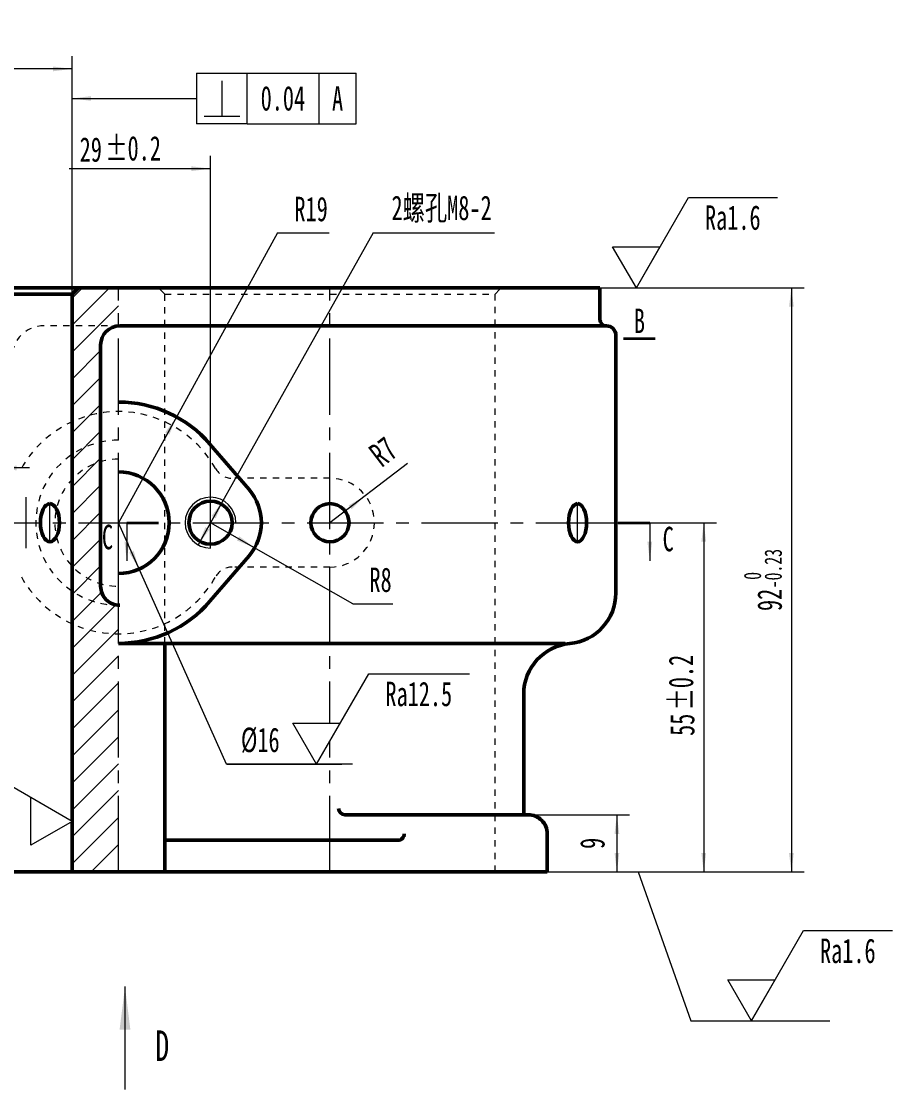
# Model space of a CAD drawing. Header units: millimetres. Extents: x -420 to 420, y -297 to 297.
# Drawn here: x -13.7 to 123.4, y 26.6 to 194.8 of the extents above; entities that cross this region are included whole.
import ezdxf

# ---------------------------------------------------------------- set-up
doc = ezdxf.new("R2010")
doc.units = ezdxf.units.MM
doc.set_wipeout_variables(frame=1)
doc.linetypes.add('点画线', pattern=[18, 12, -2, 2, -2])
doc.linetypes.add('虚线', pattern=[2, 1, -1])
doc.layers.get('0').update_dxf_attribs({"lineweight": 35})
for name, color, linetype, lineweight in [('EB0', 7, 'Continuous', 35), ('中心线层', 1, '点画线', 18), ('剖面线层', 7, 'Continuous', 18), ('尺寸线层', 7, 'Continuous', 18), ('细实线层', 7, 'Continuous', 18), ('虚线层', 6, '虚线', 18)]:
    doc.layers.add(name, color=color, linetype=linetype, lineweight=lineweight)
doc.styles.add('标准', font='', dxfattribs={"width": 0.667})
doc.styles.get('标准').set_extended_font_data('宋体')
doc.dimstyles.new('复件标准', dxfattribs={"dimtxt": 3.853125, "dimasz": 3, "dimexe": 2, "dimexo": 0, "dimgap": 1.297723958333334, "dimtad": 1, "dimdec": 3, "dimdsep": 46, "dimtxsty": '标准', "dimblk": '_CAXARROW', "dimcen": 0, "dimdle": 5, "dimse2": 1, "dimsd2": 1, "dimazin": 2, "dimtfac": 0.7071067811865475, "dimtdec": 3, "dimtofl": 0, "dimtmove": 0, "dimatfit": 3, "dimfxl": 0, "dimfrac": 2, "dimtolj": 1, "dimtzin": 0, "dimlwd": 18, "dimarcsym": 0})
doc.dimstyles.new('标准', dxfattribs={"dimtxt": 3.853125, "dimasz": 3, "dimexe": 2, "dimexo": 0, "dimgap": 1.672723958333334, "dimtad": 1, "dimdec": 3, "dimdsep": 46, "dimtxsty": '标准', "dimblk": '_CAXARROW', "dimcen": 0, "dimdle": 5, "dimclrd": 256, "dimclre": 256, "dimclrt": 256, "dimazin": 2, "dimtfac": 0.7071067811865475, "dimtdec": 3, "dimtofl": 0, "dimtmove": 0, "dimatfit": 3, "dimfxl": 0, "dimfrac": 2, "dimtolj": 1, "dimtzin": 0, "dimlwd": 18, "dimarcsym": 0})

# ---------------------------------------------------------------- blocks, each defined once
blk = doc.blocks.new('*X8')
at = {"layer": '尺寸线层', "linetype": 'Continuous', "lineweight": 18, "transparency": 16777216}
for points in [[(-33.43631502099186, 124.5028872782784), (-36.43631502099186, 124.1278872782784), (-36.43631502099186, 124.8778872782784)], [(-17.43631502099174, 124.5028872782784), (-14.43631502099174, 124.1278872782784), (-14.43631502099174, 124.8778872782784)]]:
    blk.add_hatch(color=256, dxfattribs=at).paths.add_polyline_path(points, flags=0)
for p, q in [((-33.43631502099186, 128.8862187870688), (-33.43631502099186, 122.5028872782784)), ((-17.43631502099174, 128.8862187870689), (-17.43631502099174, 122.5028872782784)), ((-12.43631502099174, 124.5028872782784), (-41.79948502099182, 124.5028872782784))]:
    blk.add_line(p, q, dxfattribs=at)
at = {"layer": '尺寸线层', "linetype": 'Continuous', "lineweight": 18, "transparency": 16777216, "insert": (-40.06785080224185, 128.2428872782784), "char_height": 3.853125, "width": 4.564552385624999, "attachment_point": 5, "line_spacing_factor": 1.150569886022796, "style": '标准'}
blk.add_mtext('\\T1.001;16', dxfattribs=at)
blk = doc.blocks.new('_CAXARROW')
blk.add_hatch(color=256).paths.add_polyline_path([(0, 0), (-1, 0.125), (-1, -0.125)], flags=0)
blk = doc.blocks.new('*X11')
at = {"layer": 'EB0', "color": 0, "linetype": 'Continuous', "lineweight": 18, "char_height": 3.853125, "attachment_point": 1, "line_spacing_factor": 1.150569886022796, "style": '标准'}
for s, insert, width in [('\\T1.001;%%P0.2', (-0.4951878734958781, 176.7826560981777), 18.28676548), ('\\T1.001;29', (-4.539508189745878, 176.5899998481777), 24.7839798625)]:
    blk.add_mtext(s, dxfattribs=dict(at, insert=insert, width=width))
blk = doc.blocks.new('*X10')
at = {"layer": 'EB0', "linetype": 'Continuous', "lineweight": 18, "transparency": 16777216}
blk.add_hatch(color=0, dxfattribs=at).paths.add_polyline_path([(16.06368497900411, 171.6401011665371), (13.06368497900411, 171.2651011665371), (13.06368497900411, 172.0151011665371)], flags=0)
at = {"layer": 'EB0', "color": 0, "linetype": 'Continuous', "lineweight": 18, "transparency": 16777216}
for p, q in [((16.06368497900411, 119.8862187870686), (16.06368497900411, 173.6401011665371)), ((16.06368497900411, 171.6401011665371), (-6.180850020995877, 171.6401011665371))]:
    blk.add_line(p, q, dxfattribs=at)
blk.add_blockref('*X11', (0, 0), dxfattribs=at)
blk = doc.blocks.new('*X12')
at = {"layer": '尺寸线层', "linetype": 'Continuous', "lineweight": 18}
blk.add_hatch(color=256, dxfattribs=at).paths.add_polyline_path([(8.881784197001252e-16, 0), (3, 0.375), (3, -0.375)], flags=0)
for p, q in [((19.58821319515266, 4), (27.58821319515266, 4)), ((19.58821319515266, 4), (19.58821319515266, -4)), ((27.58821319515266, -4), (27.58821319515266, 4)), ((27.58821319515266, 4), (44.74611319515264, 4)), ((38.91453319515266, -4), (38.91453319515266, 4)), ((44.74611319515264, -4), (44.74611319515264, 4)), ((23.58821319515266, 2.800000000000011), (23.58821319515266, -2.800000000000011)), ((8.881784197001252e-16, 0), (13.06852172149314, 0)), ((13.06852172149314, 0), (19.58821319515266, 0)), ((20.78821319515265, -2.800000000000011), (26.38821319515267, -2.800000000000011)), ((27.58821319515266, -4), (19.58821319515266, -4)), ((27.58821319515266, -4), (44.74611319515264, -4))]:
    blk.add_line(p, q, dxfattribs=at)
at = {"layer": '尺寸线层', "linetype": 'Continuous', "lineweight": 18, "char_height": 3.853125, "attachment_point": 5, "line_spacing_factor": 1.150569886022796, "style": '标准'}
for s, insert, width in [('\\T1.001;0.04', (33.18712233577767, 0), 10.523948094375), ('\\T1.001;A', (41.79462827327768, 0), 2.591451328124997)]:
    blk.add_mtext(s, dxfattribs=dict(at, insert=insert, width=width))
blk = doc.blocks.new('*X13')
at = {"layer": '尺寸线层', "linetype": 'Continuous', "lineweight": 18, "transparency": 16777216}
blk.add_hatch(color=256, dxfattribs=at).paths.add_polyline_path([(10.69602926224741, 132.5475599063277), (9.582922423826005, 129.7365781976965), (8.9252379059605, 130.097065472035)], flags=0)
for q in [(1.563684979004165, 115.8862187870685), (34.74061328028904, 161.5229043064494)]:
    blk.add_line((26.577873280289, 161.5229043064494), q, dxfattribs=at)
at = {"layer": '尺寸线层', "linetype": 'Continuous', "lineweight": 18, "transparency": 16777216, "insert": (31.89329749903899, 165.2629043064494), "char_height": 3.853125, "width": 7.737002818124999, "attachment_point": 5, "line_spacing_factor": 1.150569886022796, "style": '标准'}
blk.add_mtext('\\T1.001;R19', dxfattribs=at)
blk = doc.blocks.new('*X14')
at = {"layer": '尺寸线层', "linetype": 'Continuous', "lineweight": 18, "transparency": 16777216}
for points in [[(18.01931300034863, 119.3755624276595), (16.87971795064561, 116.5752145702153), (16.22546601803481, 116.9418948242175)], [(14.10805695765953, 112.3968751464777), (15.90190393997335, 114.8305427499198), (15.24765200736255, 115.1972230039219)]]:
    blk.add_hatch(color=256, dxfattribs=at).paths.add_polyline_path(points, flags=0)
for q in [(14.10805695765953, 112.3968751464777), (60.78531729368098, 161.5229043064495)]:
    blk.add_line((41.64109729368096, 161.5229043064495), q, dxfattribs=at)
at = {"layer": '尺寸线层', "linetype": 'Continuous', "lineweight": 18, "transparency": 16777216, "insert": (52.43298354368097, 165.2629043064495), "char_height": 3.853125, "width": 24.067686579375, "attachment_point": 5, "line_spacing_factor": 1.150569886022796, "style": '标准'}
blk.add_mtext('\\T1.001;2螺孔M8-2', dxfattribs=at)
blk = doc.blocks.new('*X15')
at = {"layer": '尺寸线层', "linetype": 'Continuous', "lineweight": 18, "transparency": 16777216}
blk.add_hatch(color=256, dxfattribs=at).paths.add_polyline_path([(23.01380062865678, 111.9244145949797), (20.22179768853289, 113.0843044959356), (20.59321683154121, 113.7358778380905)], flags=0)
for q in [(16.06368497900422, 115.8862187870686), (44.76644186130136, 103.133641595574)]:
    blk.add_line((38.43528186130135, 103.133641595574), q, dxfattribs=at)
at = {"layer": '尺寸线层', "linetype": 'Continuous', "lineweight": 18, "transparency": 16777216, "insert": (42.82777709567639, 106.8736415955739), "char_height": 3.853125, "width": 4.971474495000006, "attachment_point": 5, "line_spacing_factor": 1.150569886022796, "style": '标准'}
blk.add_mtext('\\T1.001;R8', dxfattribs=at)
blk = doc.blocks.new('*X16')
at = {"layer": '尺寸线层', "linetype": 'Continuous', "lineweight": 18, "transparency": 16777216}
for points in [[(80.02672195685932, 69.88621878706886), (80.40172195685938, 66.88621878706886), (79.65172195685938, 66.88621878706886)], [(80.02672195685938, 60.88621878706869), (80.40172195685938, 63.88621878706869), (79.65172195685938, 63.88621878706869)]]:
    blk.add_hatch(color=256, dxfattribs=at).paths.add_polyline_path(points, flags=0)
for p, q in [((66.06368497890247, 69.8862187870688), (82.02672195685932, 69.88621878706886)), ((80.02672195685932, 69.88621878706886), (80.02672195685938, 60.88621878706869)), ((69.06368497900428, 60.88621878706863), (82.02672195685938, 60.88621878706869))]:
    blk.add_line(p, q, dxfattribs=at)
at = {"layer": '尺寸线层', "linetype": 'Continuous', "lineweight": 18, "transparency": 16777216, "insert": (76.18677617560937, 65.38621378706875), "char_height": 3.853125, "width": 2.205946171874992, "attachment_point": 5, "rotation": 90.00000000000016, "line_spacing_factor": 1.150569886022796, "style": '标准'}
blk.add_mtext('\\T1.001;9', dxfattribs=at)
blk = doc.blocks.new('*X18')
at = {"layer": '尺寸线层', "linetype": 'Continuous', "lineweight": 18, "char_height": 3.853125, "attachment_point": 1, "rotation": 90, "line_spacing_factor": 1.150569886022796, "style": '标准'}
for s, insert, width in [('\\T1.001;%%P0.2', (88.17747980419213, 86.32734593456864), 18.28676548), ('\\T1.001;55', (88.37013605419212, 82.31158155581863), 24.7268679875)]:
    blk.add_mtext(s, dxfattribs=dict(at, insert=insert, width=width))
blk = doc.blocks.new('*X17')
at = {"layer": '尺寸线层', "linetype": 'Continuous', "lineweight": 18, "transparency": 16777216}
for points in [[(93.69503473583268, 115.8862187870686), (94.07003473583268, 112.8862187870686), (93.32003473583268, 112.8862187870686)], [(93.69503473583268, 60.88621878706863), (94.07003473583268, 63.88621878706863), (93.32003473583268, 63.88621878706863)]]:
    blk.add_hatch(color=256, dxfattribs=at).paths.add_polyline_path(points, flags=0)
for p, q in [((75.24812795387237, 115.8862187870686), (95.69503473583268, 115.8862187870686)), ((93.69503473583268, 115.8862187870686), (93.69503473583268, 60.88621878706863)), ((69.06368497900428, 60.88621878706863), (95.69503473583268, 60.88621878706863))]:
    blk.add_line(p, q, dxfattribs=at)
blk.add_blockref('*X18', (0, 0), dxfattribs=at)
blk = doc.blocks.new('*X20')
at = {"layer": '尺寸线层', "linetype": 'Continuous', "lineweight": 18, "char_height": 3.853125, "attachment_point": 1, "rotation": 90, "line_spacing_factor": 1.150569886022796, "style": '标准'}
for s, insert, width in [('\\T1.001;{\\H0.707107x;-0.23}', (103.2586648264668, 105.5611421008878), 12.93328446748848), ('\\T1.001;{\\H0.707107x;0}', (100.0062150420918, 106.8951132131544), 12.93328446748848), ('\\T1.001;92', (102.1301114858418, 101.9786161839465), 19.94450572498848)]:
    blk.add_mtext(s, dxfattribs=dict(at, insert=insert, width=width))
blk = doc.blocks.new('*X19')
at = {"layer": '尺寸线层', "linetype": 'Continuous', "lineweight": 18, "transparency": 16777216}
for points in [[(107.4916744475563, 152.8862187870686), (107.8666744475563, 149.8862187870686), (107.1166744475563, 149.8862187870686)], [(107.4916744475563, 60.88621878706863), (107.8666744475563, 63.88621878706863), (107.1166744475563, 63.88621878706863)]]:
    blk.add_hatch(color=256, dxfattribs=at).paths.add_polyline_path(points, flags=0)
for p, q in [((77.36368497900355, 152.8862187870686), (109.4916744475563, 152.8862187870686)), ((107.4916744475563, 152.8862187870686), (107.4916744475563, 60.88621878706863)), ((69.06368497900428, 60.88621878706863), (109.4916744475563, 60.88621878706863))]:
    blk.add_line(p, q, dxfattribs=at)
blk.add_blockref('*X20', (0, 0), dxfattribs=at)
blk = doc.blocks.new('*X63')
at = {"layer": '尺寸线层', "linetype": 'Continuous', "lineweight": 18}
for points in [[(-82.32175353765251, -6.000000000000014), (-81.94675353765251, -3.000000000000014), (-82.69675353765251, -3.000000000000014)], [(0, -6.000000000000014), (0.375, -3.000000000000014), (-0.375, -3.000000000000014)]]:
    blk.add_hatch(color=0, dxfattribs=at).paths.add_polyline_path(points, flags=0)
at = {"layer": '尺寸线层', "color": 0, "linetype": 'Continuous', "lineweight": 35}
for p, q in [((-82.32175353765251, -1.4210854715202e-14), (-77.32175353765251, -1.4210854715202e-14)), ((-5, -1.4210854715202e-14), (0, -1.4210854715202e-14))]:
    blk.add_line(p, q, dxfattribs=at)
at = {"layer": '尺寸线层', "color": 0, "linetype": 'Continuous', "lineweight": 18}
for p, q in [((-82.32175353765251, -1.4210854715202e-14), (-82.32175353765251, -6.000000000000014)), ((0, -1.4210854715202e-14), (0, -6.000000000000014))]:
    blk.add_line(p, q, dxfattribs=at)
at = {"layer": '尺寸线层', "color": 0, "linetype": 'Continuous', "lineweight": 18, "char_height": 3.853125, "attachment_point": 7, "line_spacing_factor": 1.150569886022796, "style": '标准'}
for insert, width in [((-86.2358055147334, -4.243440170959801), 2.377281796875003), ((2.019114838461909, -4.561182306949902), 2.377281796875001)]:
    blk.add_mtext('\\T1.001;C', dxfattribs=dict(at, insert=insert, width=width))
blk = doc.blocks.new('*X64')
at = {"layer": '尺寸线层', "linetype": 'Continuous', "lineweight": 35}
for p, q in [((-2.494323435578508, -1.205152455108248), (2.505676564421492, -1.205152455108248)), ((161.0992192666867, -1.205152455108248), (166.0992192666867, -1.205152455108248))]:
    blk.add_line(p, q, dxfattribs=at)
at = {"layer": '尺寸线层', "linetype": 'Continuous', "lineweight": 18, "char_height": 3.853125, "attachment_point": 7, "line_spacing_factor": 1.150569886022796, "style": '标准'}
for insert, width in [((-0.6974728206683135, -0.4202559401641111), 2.462949609375), ((162.7598849026901, -0.3601166441608257), 2.462949609374988)]:
    blk.add_mtext('\\T1.001;B', dxfattribs=dict(at, insert=insert, width=width))
blk = doc.blocks.new('*X65')
at = {"layer": '尺寸线层', "linetype": 'Continuous', "lineweight": 18}
for p, q in [((-1.4210854715202e-14, 0), (8.210382708091814, 14.2208)), ((8.210382708091814, 14.2208), (22.23144270809182, 14.2208)), ((-1.4210854715202e-14, 0), (-3.731992140041754, 6.463999999999999)), ((-3.731992140041754, 6.463999999999999), (3.731992140041726, 6.463999999999999)), ((-5.726696346481148, 0), (3.999999999999986, 0))]:
    blk.add_line(p, q, dxfattribs=at)
at = {"layer": '尺寸线层', "linetype": 'Continuous', "lineweight": 18, "insert": (14.3062089180918, 11.02080000000001), "char_height": 3.853125, "width": 16.46192685, "attachment_point": 5, "line_spacing_factor": 1.150569886022796, "style": '标准'}
blk.add_mtext('\\T1.001; Ra1.6 ', dxfattribs=at)
blk = doc.blocks.new('*X66')
at = {"layer": '尺寸线层', "linetype": 'Continuous', "lineweight": 18}
for p, q in [((0, 0), (8.210382708091828, 14.2208)), ((8.210382708091828, 14.2208), (22.23144270809182, 14.2208)), ((0, 0), (-3.73199214004174, 6.463999999999999)), ((-3.73199214004174, 6.463999999999999), (3.73199214004174, 6.463999999999999))]:
    blk.add_line(p, q, dxfattribs=at)
at = {"layer": '尺寸线层', "linetype": 'Continuous', "lineweight": 18, "insert": (14.30620891809183, 11.0208), "char_height": 3.853125, "width": 16.46192685, "attachment_point": 5, "line_spacing_factor": 1.150569886022796, "style": '标准'}
blk.add_mtext('\\T1.001; Ra1.6 ', dxfattribs=at)
blk = doc.blocks.new('*X67')
at = {"layer": '尺寸线层', "linetype": 'Continuous', "lineweight": 18, "transparency": 16777216}
blk.add_hatch(color=256, dxfattribs=at).paths.add_polyline_path([(4.831150631737219, 108.5839131095303), (3.26355543332767, 111.1691152861353), (3.948146590596891, 111.475440191079)], flags=0)
for q in [(1.563684979004051, 115.8862187870686), (26.73894333985697, 77.8657397311479)]:
    blk.add_line((18.57620333985697, 77.8657397311479), q, dxfattribs=at)
at = {"layer": '尺寸线层', "linetype": 'Continuous', "lineweight": 18, "transparency": 16777216, "insert": (23.89162755860697, 81.60573973114789), "char_height": 3.853125, "width": 7.758419771250001, "attachment_point": 5, "line_spacing_factor": 1.150569886022796, "style": '标准'}
blk.add_mtext('\\T1.001;%%C16', dxfattribs=at)
blk = doc.blocks.new('*X68')
at = {"layer": '尺寸线层', "linetype": 'Continuous', "lineweight": 18}
for p, q in [((0, 0), (8.210382708091835, 14.2208)), ((8.210382708091835, 14.2208), (24.06302270809183, 14.2208)), ((0, 0), (-3.73199214004174, 6.463999999999999)), ((-3.73199214004174, 6.463999999999999), (3.73199214004174, 6.463999999999999)), ((-6.010444551626122, -4.263256414560601e-14), (4, 2.842170943040401e-14))]:
    blk.add_line(p, q, dxfattribs=at)
at = {"layer": '尺寸线层', "linetype": 'Continuous', "lineweight": 18, "insert": (15.22199891809183, 11.02080000000001), "char_height": 3.853125, "width": 19.20603822, "attachment_point": 5, "line_spacing_factor": 1.150569886022796, "style": '标准'}
blk.add_mtext('\\T1.001; Ra12.5 ', dxfattribs=at)
blk = doc.blocks.new('*X78')
at = {"layer": '尺寸线层', "linetype": 'Continuous', "lineweight": 18}
for p, q in [((-14.22080000000003, 8.210382708091814), (-14.22080000000006, 22.23144270809181)), ((0, 0), (-14.22080000000003, 8.210382708091814)), ((-6.463999999999996, -3.73199214004174), (-6.464000000000012, 3.73199214004174)), ((0, 0), (-6.463999999999996, -3.73199214004174))]:
    blk.add_line(p, q, dxfattribs=at)
at = {"layer": '尺寸线层', "linetype": 'Continuous', "lineweight": 18, "insert": (-11.93550379000002, 15.22091270809182), "char_height": 3.853125, "width": 16.46192685000001, "attachment_point": 5, "rotation": 90.00000000000013, "line_spacing_factor": 1.150569886022796, "style": '标准'}
blk.add_mtext('\\T1.001; Ra0.4 ', dxfattribs=at)
blk = doc.blocks.new('*X80')
at = {"layer": '尺寸线层', "linetype": 'Continuous', "lineweight": 18, "char_height": 3.853125, "attachment_point": 1, "line_spacing_factor": 1.150569886022796, "style": '标准'}
for s, insert, width in [('\\T1.001;{\\H0.707107x;+0.03}', (-30.28699218222971, 194.8417459395161), 12.93328446748848), ('\\T1.001;2-%%C52', (-39.35947305661768, 192.7178494957661), 30.86383932998848), ('\\T1.001;{\\H0.707107x;0}', (-28.98330922490974, 191.5892961551411), 12.93328446748848)]:
    blk.add_mtext(s, dxfattribs=dict(at, insert=insert, width=width))
blk = doc.blocks.new('*X79')
at = {"layer": '尺寸线层', "linetype": 'Continuous', "lineweight": 18, "transparency": 16777216}
for points in [[(-57.73631502099556, 187.3562865340515), (-54.73631502099556, 186.9812865340515), (-54.73631502099556, 187.7312865340515)], [(-5.736315020995559, 187.3562865340515), (-8.736315020995558, 186.9812865340515), (-8.736315020995558, 187.7312865340515)]]:
    blk.add_hatch(color=256, dxfattribs=at).paths.add_polyline_path(points, flags=0)
for p, q in [((-57.73631502099556, 151.8862187870686), (-57.73631502099556, 189.3562865340515)), ((-5.736315020995562, 151.8862187870686), (-5.736315020995559, 189.3562865340515)), ((-5.736315020995559, 187.3562865340515), (-57.73631502099556, 187.3562865340515))]:
    blk.add_line(p, q, dxfattribs=at)
blk.add_blockref('*X80', (0, 0), dxfattribs=at)
blk = doc.blocks.new('*X99')
at = {"layer": '尺寸线层', "linetype": 'Continuous', "lineweight": 18, "transparency": 16777216}
blk.add_hatch(color=256, dxfattribs=at).paths.add_polyline_path([(40.42104915910524, 120.1424734046559), (38.26733529357566, 118.0206483446131), (37.81130801311988, 118.6160802210525)], flags=0)
blk.add_line((47.06063856145548, 125.2275788857446), (34.86368497900446, 115.8862187870686), dxfattribs=at)
at = {"layer": '尺寸线层', "linetype": 'Continuous', "lineweight": 18, "transparency": 16777216, "insert": (43.22538960229258, 127.0831319144726), "char_height": 3.853125, "width": 9.275042239879138, "attachment_point": 5, "rotation": 37.44765504486982, "line_spacing_factor": 1.150569886022796, "style": '标准'}
blk.add_mtext('\\T1.001;R7', dxfattribs=at)

msp = doc.modelspace()

# ---------------------------------------------------------------- hatches: boundary and pattern name
at = {"layer": 'EB0', "linetype": 'Continuous', "lineweight": 18}
msp.add_hatch(color=255, dxfattribs=at).paths.add_polyline_path([(2.595218590215779, 42.81936970808175), (3.439518873292457, 36.06496744346856), (1.750918307139159, 36.06496744346856)], flags=0)
at = {"layer": '剖面线层', "linetype": 'Continuous', "lineweight": 18}
h = msp.add_hatch(dxfattribs=at)
h.set_pattern_fill('无图案', color=256, scale=3, angle=45, style=0, pattern_type=0)
h.set_pattern_definition([(45, (0, 0), (-2.121320343559642, 2.121320343559643), [])])
edge = h.paths.add_edge_path(flags=0)
edge.add_line((1.563684979004108, 146.8862187870686), (-5.736315020995562, 146.8862187870686))
edge.add_line((1.563684979004108, 152.8862187870686), (1.563684979004108, 146.8862187870686))
edge.add_line((-4.736315020995562, 152.8862187870686), (1.563684979004108, 152.8862187870686))
edge.add_line((-5.736315020995562, 151.8862187870686), (-4.736315020995562, 152.8862187870686))
edge.add_line((-5.736315020995562, 146.8862187870686), (-5.736315020995562, 151.8862187870686))
edge.add_arc((1.563684979003912, 115.8862187870692), 17.49999999999939, 99.20689622134385, 114.6543350745397)
edge.add_line((-1.236315020995562, 143.886218787265), (-1.236315020995562, 133.160766538023))
edge.add_arc((1.763684978808107, 143.8862187872649), 2.999999999803651, 93.8225537257721, 180.0000000000005)
edge.add_line((1.563684979004108, 146.8862187870686), (1.563684979004165, 146.8795446965004))
edge.add_line((-5.736315020995562, 146.8862187870686), (1.563684979004108, 146.8862187870686))
edge.add_line((-5.736315020995562, 131.7909350687256), (-5.736315020995562, 146.8862187870686))
edge.add_arc((1.563684979004336, 115.8862187870681), 13.00000000000058, 102.4380928150555, 124.1622595166226)
edge.add_line((-1.236315020995562, 133.160766538023), (-1.236315020995562, 128.5810996451154))
edge.add_arc((1.563684979003912, 115.8862187870692), 17.49999999999939, 99.20689622134385, 114.6543350745397)
edge.add_line((-5.736315020995562, 126.6430770644657), (-5.736315020995562, 131.7909350687256))
edge.add_line((-5.736315020995562, 122.7206902370057), (-5.736315020995562, 126.6430770644657))
edge.add_arc((1.563684979004113, 115.8862187870686), 10.00000000000002, 106.2602047083102, 136.8863940540986)
edge.add_line((-1.236315020995562, 128.5810996451154), (-1.236315020995562, 125.4862187870688))
edge.add_arc((1.563684979004336, 115.8862187870681), 13.00000000000058, 102.4380928150555, 124.1622595166226)
edge = h.paths.add_edge_path(flags=0)
edge.add_line((-1.236315020995562, 115.8862187870686), (-5.736315020995562, 115.8862187870686))
edge.add_line((-1.236315020995562, 125.4862187870688), (-1.236315020995562, 115.8862187870686))
edge.add_arc((1.563684979004113, 115.8862187870686), 10.00000000000002, 106.2602047083102, 136.8863940540986)
edge.add_line((-5.736315020995562, 115.8862187870686), (-5.736315020995562, 122.7206902370057))
edge.add_arc((1.563684979004102, 115.8862187870686), 10.00000000000001, 223.1136059459014, 253.7397952916897)
edge.add_line((-1.236315020995562, 115.8862187870686), (-1.236315020995562, 106.2862187870685))
edge.add_line((-5.736315020995562, 115.8862187870686), (-1.236315020995562, 115.8862187870686))
edge.add_line((-5.736315020995562, 109.0517473371315), (-5.736315020995562, 115.8862187870686))
edge.add_arc((1.563684979004111, 115.8862187870686), 12.99999999999998, 235.8377404833792, 269.9999999999999)
edge.add_line((1.563684979004108, 102.8928928776493), (1.563684979004108, 102.8862187870686))
edge.add_arc((1.763684978999994, 105.8862187870642), 2.999999999995556, 180, 266.1774462707981)
edge.add_line((-1.236315020995562, 106.2862187870685), (-1.236315020995562, 105.8862187870642))
edge.add_arc((1.563684979004102, 115.8862187870686), 10.00000000000001, 223.1136059459014, 253.7397952916897)
edge.add_line((-5.736315020995562, 105.1293605096716), (-5.736315020995562, 109.0517473371315))
edge.add_arc((1.563684979003969, 115.8862187870682), 17.49999999999958, 245.3456649254595, 270.0000000000003)
edge.add_line((1.563684979004108, 102.8862187870686), (1.563684979004108, 98.38621878706863))
edge.add_arc((1.563684979004111, 115.8862187870686), 12.99999999999998, 235.8377404833792, 269.9999999999999)
edge.add_line((-5.736315020995562, 99.98150250541164), (-5.736315020995562, 105.1293605096716))
edge.add_line((1.563684979004165, 60.88621878706863), (-5.736315020995562, 60.88621878706863))
edge.add_line((1.563684979004108, 96.88621878706863), (1.563684979004165, 60.88621878706863))
edge.add_line((1.563684979004108, 98.38621878706863), (1.563684979004108, 96.88621878706863))
edge.add_arc((1.563684979003969, 115.8862187870682), 17.49999999999958, 245.3456649254595, 270.0000000000003)
edge.add_line((-5.736315020995562, 60.88621878706863), (-5.736315020995562, 99.98150250541164))

# ---------------------------------------------------------------- linework, layer by layer
at = {"layer": 'EB0', "linetype": 'Continuous', "lineweight": 50}
for p, q in [((-74.23631502099545, 152.8862187870686), (77.36368497900355, 152.8862187870686)), ((-57.73631502099556, 151.8862187870686), (-5.736315020995562, 151.8862187870686)), ((-5.736315020995562, 151.8862187870686), (-4.736315020995505, 152.8862187870686)), ((-5.736315020995562, 60.88621878706869), (-5.736315020995562, 151.8862187870686)), ((77.36368497900355, 152.8862187870688), (77.36368497900355, 147.8862187869495)), ((78.36368497880022, 146.8862187870686), (1.763684978889444, 146.8862187870686)), ((1.763684978808101, 146.8862187870686), (77.36368497900355, 146.8862187870686)), ((79.86368497900366, 104.8157506296236), (79.86368497900361, 145.3862187870664)), ((-1.236315020995562, 105.8862187870661), (-1.236315020995562, 143.886218787265)), ((15.97747808245248, 128.2653370259007), (22.13265049624556, 121.0984790981558)), ((15.97747808245248, 103.5071005482365), (22.13265049624556, 110.6739584759814)), ((1.563684979004165, 96.88621878706863), (71.86368497900366, 96.88621878706863)), ((8.863684979004404, 60.88621878706857), (8.863684979004404, 96.8509844562991)), ((65.36368497900378, 69.88621878706874), (65.36368497900378, 88.88621538868784)), ((66.06368497890247, 69.8862187870688), (37.21211703935501, 69.88621878706874)), ((8.863684979004404, 65.88621878706863), (45.56045853150715, 65.88621878706863)), ((69.06368497900428, 60.8862187870688), (69.06368497900422, 66.88621878692481)), ((-65.93631502099589, 60.88621878706863), (69.06368497900428, 60.88621878706863))]:
    msp.add_line(p, q, dxfattribs=at)
at = {"layer": 'EB0', "color": 7, "linetype": 'Continuous', "lineweight": 18}
msp.add_line((83.36653199420897, 60.88621878706863), (91.64275361923451, 37.41867458444368), dxfattribs=at)
at = {"layer": 'EB0', "linetype": 'Continuous', "lineweight": 50}
for centre, radius in [((16.06368497900411, 115.8862187870686), 3.4), ((34.86368497900446, 115.8862187870686), 3)]:
    msp.add_circle(centre, radius, dxfattribs=at)
for centre, radius, start, end in [((1.763684978808101, 143.886218787265), 2.999999999803663, 89.99999999844661, 179.9999999968935), ((78.36368497880022, 147.8862187868653), 0.9999999997966711, 179.9999999999984, 270.0000000048234), ((78.36368497900139, 145.3862187870664), 1.500000000002231, 0, 90), ((1.563684979004165, 115.8862187870685), 19.00000000000007, 40.65724720006591, 90), ((1.563684979004051, 115.8862187870686), 8, 270, 90), ((16.06368497900422, 115.8862187870686), 7.999999999999948, 319.3427553874055, 40.65724738575224), ((1.763684979000004, 105.8862187870642), 2.999999999995566, 180.0000000000003, 270.0000000000358), ((71.86368497900366, 104.8157506296236), 7.999999999999994, 275.3793780524138, 359.9999999999968), ((1.563684979004165, 115.8862187870685), 18.99999999999987, 270, 319.3427544123222), ((73.36369032235172, 88.88621344372046), 8.000005343348159, 95.3794147644079, 179.9999851909439), ((37.21211703931573, 70.88621878716356), 1.000000000094815, 180, 269.9999999977491), ((66.06368497890253, 66.88621878696699), 3.00000000010175, 0, 90.00000000080445), ((45.56045853150533, 66.8862187870642), 0.9999999999956088, 270.0000000001042, 2.092550536037665e-10)]:
    msp.add_arc(centre, radius, start, end, dxfattribs=at)
at = {"layer": 'EB0', "linetype": 'Continuous', "lineweight": 18}
msp.add_arc((16.06368497900405, 115.8862187870686), 4.000000000000028, 0, 270, dxfattribs=at)
at = {"layer": 'EB0', "linetype": 'Continuous', "lineweight": 50}
for centre, major_axis, ratio in [((-9.219655897265511, 115.8862187870685), (1.836970198721041e-16, 3.000000000000018), 0.4999990835560879), ((73.83482677463826, 115.8862187870686), (1.836970198721029e-16, 3), 0.4711003930780227)]:
    msp.add_ellipse(centre, major_axis=major_axis, ratio=ratio, dxfattribs=at)
at = {"layer": '中心线层', "linetype": '点画线', "lineweight": 18}
for p, q in [((1.563684979004165, 60.88621878706863), (1.563684979004108, 152.8862187870686)), ((34.86368497900446, 60.88621878706863), (34.86368497900446, 152.8862187870686)), ((1.563684979004051, 104.8862187870686), (1.563684979004051, 126.8862187870686)), ((-12.93631502099583, 111.8862187870686), (-12.93631502099583, 119.8862187870686)), ((16.06368497900411, 111.8862187870686), (16.06368497900411, 119.8862187870686)), ((-9.219655897265511, 112.8862187870685), (-9.219655897265511, 118.8862187870685)), ((73.83482677463826, 112.8862187870686), (73.83482677463826, 118.8862187870686)), ((-76.73631502099539, 115.8862187870686), (75.24812795387237, 115.8862187870686))]:
    msp.add_line(p, q, dxfattribs=at)
at = {"layer": '细实线层', "color": 7, "linetype": 'Continuous', "lineweight": 18}
msp.add_line((2.595218590215779, 42.81936970808175), (2.595218590215779, 26.601483851213), dxfattribs=at)
at = {"layer": '虚线层', "color": 6, "linetype": '虚线', "lineweight": 18}
for p, q in [((8.863684979004404, 151.8862187870686), (7.863684979004461, 152.8862187870686)), ((8.863684979004404, 96.8509844562991), (8.863684979004404, 151.8862187870686)), ((8.863684979004404, 151.8862187870686), (60.8636849790044, 151.8862187870686)), ((60.8636849790044, 151.8862187870686), (61.8636849790044, 152.8862187870686)), ((60.8636849790044, 60.88621878706863), (60.8636849790044, 151.8862187870686)), ((1.863684978910101, 146.8862187870686), (-10.20067957884248, 146.8862187870686)), ((34.86368497900446, 122.8862187870686), (19.45921725046975, 122.8862187870686)), ((34.86368497900446, 108.8862187870686), (19.45921725046975, 108.8862187870686))]:
    msp.add_line(p, q, dxfattribs=at)
for centre, radius, start, end in [((-10.2006795787529, 141.8862187866806), 5.000000000388042, 90.00000000102608, 170.5376777902379), ((1.563684979004108, 115.8862187870686), 17.49999999999999, 29.19641535784631, 150.8035846421583), ((1.563684979004108, 115.8862187870686), 13, 90, 270), ((1.563684979004108, 115.8862187870686), 10, 90, 270), ((19.45921906436098, 125.8862254632729), 3.000006676204835, 209.1964959488968, 269.9999653573078), ((34.86368497900446, 115.8862187870686), 7, 270, 90), ((19.45921906436098, 105.8862121108643), 3.000006676204842, 90.0000346426937, 150.8035040511045), ((1.563684979004051, 115.8862187870686), 17.49999999999998, 209.1964153578435, 330.8035846421566)]:
    msp.add_arc(centre, radius, start, end, dxfattribs=at)

# ---------------------------------------------------------------- block references
at = {"layer": 'EB0', "linetype": 'Continuous', "lineweight": 18}
msp.add_blockref('*X64', (-80.05665638790748, 146.1083514643405), dxfattribs=at)
at = {"layer": '尺寸线层', "linetype": 'Continuous', "lineweight": 18}
msp.add_blockref('*X63', (85.20924448648236, 115.8862187870686), dxfattribs=at)

# ---------------------------------------------------------------- texts
at = {"layer": '尺寸线层', "linetype": 'Continuous', "lineweight": 18, "insert": (7.370658107408757, 35.92673271100102), "char_height": 4.81640625, "width": 47.22561088410814, "attachment_point": 1, "line_spacing_factor": 1.150569886022796, "style": '标准'}
msp.add_mtext('\\T1.001;D', dxfattribs=at)

# ---------------------------------------------------------------- dimensions: what is measured, and where the dimension line sits
at = {"layer": '尺寸线层', "linetype": 'Continuous', "lineweight": 18}
dim = msp.add_linear_dim(base=(-57.73631502099556, 187.3562865340515), p1=(-5.736315020995562, 151.8862187870686), p2=(-57.73631502099556, 151.8862187870686), text='\\A1;2-%%C52{\\H0.707107x;\\S+0.03^  0;}', dimstyle='标准', override={"dimsah": 1, "dimtol": 1, "dimtp": 0.03, "dimtm": 0, "dimtfill": 1}, dxfattribs=at)
dim.commit()
dim.dimension.update_dxf_attribs({"geometry": '*X79', "text_midpoint": (-31.73632002099556, 192.0948280952498)})
for base, p1, p2, angle, dimstyle, override, picture, middle in [((-12.93631502099583, 171.6401011665371), (16.06368497900411, 119.8862187870686), (-12.93631502099583, 119.8862187870686), 180, '复件标准', {"dimsah": 1, "dimtol": 1, "dimtp": 0.2, "dimtm": 0.2, "dimtfac": 1, "dimtfill": 1, "dimtzin": 0}, '*X10', (1.563679979004121, 175.0051011665371)), ((107.4916744475563, 60.88621878706863), (77.36368497900355, 152.8862187870686), (69.06368497900428, 60.88621878706863), 90, '标准', {"dimsah": 1, "dimtol": 1, "dimtp": 0, "dimtm": 0.23, "dimtfill": 1, "dimtzin": 0}, '*X19', (102.7531328863581, 106.8862137870686)), ((93.69503473583268, 60.88621878706863), (75.24812795387237, 115.8862187870686), (69.06368497900428, 60.88621878706863), 90, '标准', {"dimsah": 1, "dimtol": 1, "dimtp": 0.2, "dimtm": 0.2, "dimtfac": 1, "dimtfill": 1, "dimtzin": 0}, '*X17', (89.95503473583273, 88.38621378706864)), ((80.02672195685939, 60.88621878706866), (66.06368497890247, 69.8862187870688), (69.06368497900428, 60.88621878706863), 270.0000000000002, '标准', {"dimsah": 1, "dimtfill": 1, "dimtzin": 0}, '*X16', (76.28672195685937, 65.38621378706875))]:
    dim = msp.add_linear_dim(base=base, p1=p1, p2=p2, angle=angle, dimstyle=dimstyle, override=override, dxfattribs=at)
    dim.commit()
    dim.dimension.update_dxf_attribs({"geometry": picture, "text_midpoint": middle})
for center, mpoint, override, picture, middle in [((1.563684979004165, 115.8862187870685), (10.69602926224741, 132.5475599063277), {"dimtih": 1, "dimtoh": 1, "dimpost": 'R<>', "dimsah": 1, "dimtmove": 2, "dimtfill": 1, "dimtzin": 0}, '*X13', (31.99324328028899, 161.6636178481161)), ((34.86368497900446, 115.8862187870686), (40.42104915910524, 120.1424734046559), {"dimpost": 'R<>', "dimsah": 1, "dimtmove": 2, "dimtfill": 1, "dimtzin": 0}, '*X99', (45.60653040645706, 124.1139116239617)), ((16.06368497900422, 115.8862187870686), (23.01380062865678, 111.9244145949797), {"dimtih": 1, "dimtoh": 1, "dimpost": 'R<>', "dimsah": 1, "dimtmove": 2, "dimtfill": 1, "dimtzin": 0}, '*X15', (42.93486186130139, 103.2743551372406))]:
    dim = msp.add_radius_dim(center=center, mpoint=mpoint, dimstyle='标准', override=override, dxfattribs=at)
    dim.commit()
    dim.dimension.update_dxf_attribs({"geometry": picture, "text_midpoint": middle})
dim = msp.add_diameter_dim_2p(p1=(14.10805695765953, 112.3968751464777), p2=(18.01931300034863, 119.3755624276595), text='2螺孔M8-2', dimstyle='标准', override={"dimtih": 1, "dimtoh": 1, "dimpost": '%%C<>', "dimsah": 1, "dimtmove": 2, "dimtfill": 1}, dxfattribs=at)
dim.commit()
dim.dimension.update_dxf_attribs({"geometry": '*X14', "text_midpoint": (41.64109729368096, 161.5229043064495), "dimtype": 163})
dim = msp.add_linear_dim(base=(-33.43631502099186, 124.5028872782784), p1=(-17.43631502099174, 128.8862187870689), p2=(-33.43631502099186, 128.8862187870688), dimstyle='标准', override={"dimsah": 1, "dimtfill": 1, "dimtzin": 0}, dxfattribs=at)
dim.commit()
dim.dimension.update_dxf_attribs({"geometry": '*X8', "text_midpoint": (-39.96790502099185, 128.2428872782784)})
dim = msp.add_radius_dim(center=(1.563684979004051, 115.8862187870686), mpoint=(4.831150631737219, 108.5839131095303), text='%%C16', dimstyle='标准', override={"dimtih": 1, "dimtoh": 1, "dimpost": 'R<>', "dimsah": 1, "dimtmove": 2, "dimtfill": 1}, dxfattribs=at)
dim.commit()
dim.dimension.update_dxf_attribs({"geometry": '*X67', "text_midpoint": (23.99157333985697, 78.00645327281455)})

# ---------------------------------------------------------------- wipeouts: each hides what was drawn before it
at = {"linetype": 'Continuous', "lineweight": 18}
for points in [[(39.00979817415714, 178.6972078427619), (39.00979817415714, 183.19720784276194), (39.00979817415714, 183.19720784276194), (39.00979817415714, 186.69720784276194), (39.00979817415714, 186.69720784276194), (33.17821817415717, 186.69720784276194), (33.17821817415717, 186.69720784276194), (21.85189817415716, 186.69720784276194), (21.85189817415716, 186.69720784276194), (13.851898174157158, 186.69720784276194), (13.851898174157158, 186.69720784276194), (13.851898174157158, 183.19720784276194), (13.851898174157158, 183.19720784276194), (13.851898174157158, 182.6972078427619), (13.851898174157158, 182.6972078427619), (13.851898174157158, 178.6972078427619), (13.851898174157158, 178.6972078427619), (21.85189817415716, 178.6972078427619), (21.85189817415716, 178.6972078427619), (33.17821817415715, 178.6972078427619), (33.17821817415715, 178.6972078427619)], [(101.19518372933587, 37.418674584443664), (104.84880403443672, 43.74693058444367), (104.84880403443672, 43.74693058444367), (104.92717586937759, 43.88267458444365), (104.9271758693776, 43.88267458444367), (97.46319158929413, 43.88267458444367), (97.46319158929413, 43.88267458444367), (97.541563424235, 43.74693058444367), (97.541563424235, 43.74693058444367)]]:
    msp.add_wipeout(points, dxfattribs=at).dxf.layer = '尺寸线层'

# ---------------------------------------------------------------- next in the draw order: linework, layer by layer
at = {"layer": 'EB0', "color": 7, "linetype": 'Continuous', "lineweight": 18}
msp.add_line((91.64275361923451, 37.41867458444368), (113.5178185713666, 37.41867458444368), dxfattribs=at)

# ---------------------------------------------------------------- next in the draw order: block references
at = {"layer": '尺寸线层', "linetype": 'Continuous', "lineweight": 18}
for name, p in [('*X12', (-5.736315020995505, 182.6972078427619)), ('*X66', (101.1951837293359, 37.41867458444367))]:
    msp.add_blockref(name, p, dxfattribs=at)

# ---------------------------------------------------------------- next in the draw order: wipeouts: each hides what was drawn before it
at = {"linetype": 'Continuous', "lineweight": 18}
for points in [[(83.0903813254847, 152.88621878706857), (86.74400163058559, 159.21447478706864), (86.74400163058559, 159.21447478706864), (86.82237346552644, 159.3502187870686), (86.82237346552644, 159.3502187870686), (79.35838918544296, 159.3502187870686), (79.35838918544296, 159.3502187870686), (79.43676102038383, 159.2144747870686), (79.43676102038383, 159.2144747870686)], [(32.74938789148308, 77.86573973114793), (36.40300819658393, 84.19399573114791), (36.40300819658393, 84.19399573114791), (36.481380031524814, 84.32973973114791), (36.48138003152482, 84.32973973114791), (29.017395751441345, 84.32973973114791), (29.017395751441345, 84.32973973114791), (29.09576758638224, 84.1939957311479), (29.09576758638224, 84.1939957311479)], [(-5.736315020995562, 68.84234969432981), (-12.20031502099557, 72.57434183437154), (-12.20031502099557, 72.57434183437154), (-12.200315020995554, 65.11035755428806), (-12.200315020995554, 65.11035755428806)]]:
    msp.add_wipeout(points, dxfattribs=at).dxf.layer = '尺寸线层'

# ---------------------------------------------------------------- next in the draw order: linework, layer by layer
at = {"layer": 'EB0', "color": 7, "linetype": 'Continuous', "lineweight": 18}
msp.add_line((38.38711615026513, 77.86573973114797), (18.70025324951708, 77.86573973114797), dxfattribs=at)

# ---------------------------------------------------------------- next in the draw order: block references
at = {"layer": '尺寸线层', "linetype": 'Continuous', "lineweight": 18}
for name, p in [('*X65', (83.09038132548469, 152.8862187870686)), ('*X78', (-5.736315020995564, 68.84234969432983)), ('*X68', (32.74938789148309, 77.86573973114794))]:
    msp.add_blockref(name, p, dxfattribs=at)

doc.saveas('drawing.dxf')
